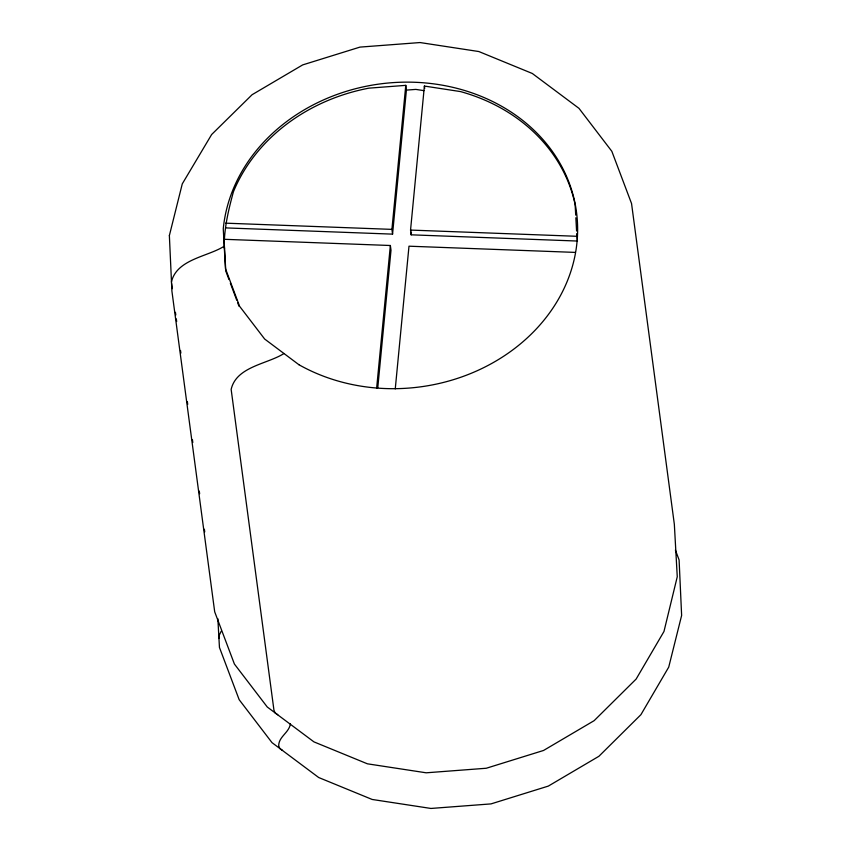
<?xml version="1.0" encoding="UTF-8"?>
<svg xmlns="http://www.w3.org/2000/svg" width="851" height="851" viewBox="0 0 851 851"><rect width="100%" height="100%" fill="white"/><g stroke="black" fill="none" stroke-linecap="round" stroke-linejoin="round"><path stroke-width="1.28" d="M376.642 388.194L390.364 245.503L224.026 239.291L225.717 269.724M226.206 227.919L392.556 234.131L391.917 229.376L405.778 85.355L368.909 88.153A177.902 152.808 -7.6 0 0 233.419 191.773C229.11 207.601 225.302 223.313 224.398 239.408M377.78 387.662L391.003 250.247L390.364 245.503M392.556 234.131L406.406 90.11L405.778 85.355M395.258 388.896L408.991 246.194L575.329 252.407M577.521 241.046L411.171 234.823L410.544 230.078L424.394 86.057L460.465 91.578A177.902 152.808 -7.6 0 1 575.116 204.538L575.712 215.122M411.171 234.823L411.427 232.185M171.402 282.096C176.572 259.14 207.825 256.747 224.228 246.205L224.536 248.577M218.962 638.505L219.324 635.091L221.207 631.229M283.968 353.516C267.576 364.058 236.323 366.451 231.153 389.407L273.948 710.181L275.128 712.915L277.777 714.776M406.406 90.11L415.82 89.398L423.883 90.632M225.579 223.164L391.917 229.376M410.544 230.078L576.882 236.291L577.361 239.854M282.532 750.422L279.883 748.55L278.702 745.816C278.585 737.328 287.766 733.243 290.01 725.616A24.541 11.903 -29.1 0 0 290.425 723.616M675.386 550.065L679.098 559.958L681.63 615.443L668.726 667.131L640.899 714.691L598.913 756.284L548.31 786.101L491.027 803.897L430.946 808.45L372.164 799.461L318.7 777.527L272.022 742.657L239.163 699.692L219.452 647.462L217.856 618.741M225.792 271.043L228.972 279.532M230.344 283.17L236.716 300.148M237.631 302.573L238.993 306.211M424.394 86.057L424.713 88.43M171.572 283.404L172.274 288.67M175.434 312.328L175.785 314.955M176.317 318.902L176.668 321.529M180.518 350.452L180.869 353.08M187.369 401.725L187.72 404.353M192.454 439.85L192.805 442.477M199.294 491.123L199.645 493.75M204.378 529.248L204.729 531.875M575.85 217.76L576.584 230.993M576.733 233.642L576.882 236.291M169.37 235.557L171.902 291.042L214.697 611.826L234.408 664.046L267.267 707.011L313.945 741.881L367.409 763.815L426.191 772.804L486.272 768.251L543.555 750.465L594.158 720.648L636.144 679.055L663.971 631.485L677.258 576.765L674.343 524.312L631.548 203.538L611.837 151.308L578.978 108.343L532.3 73.473L478.836 51.539L420.054 42.55L359.973 47.103L302.69 64.899L252.087 94.716L211.644 134.522L182.274 183.869L169.37 235.557M298.935 364.728L264.65 339.028L239.588 306.264L225.472 268.661L223.26 228.802A177.902 152.808 -7.6 0 1 445.36 85.749A177.902 152.808 -7.6 0 1 561.309 293.999A177.902 152.808 -7.6 0 1 298.935 364.728"/></g></svg>
